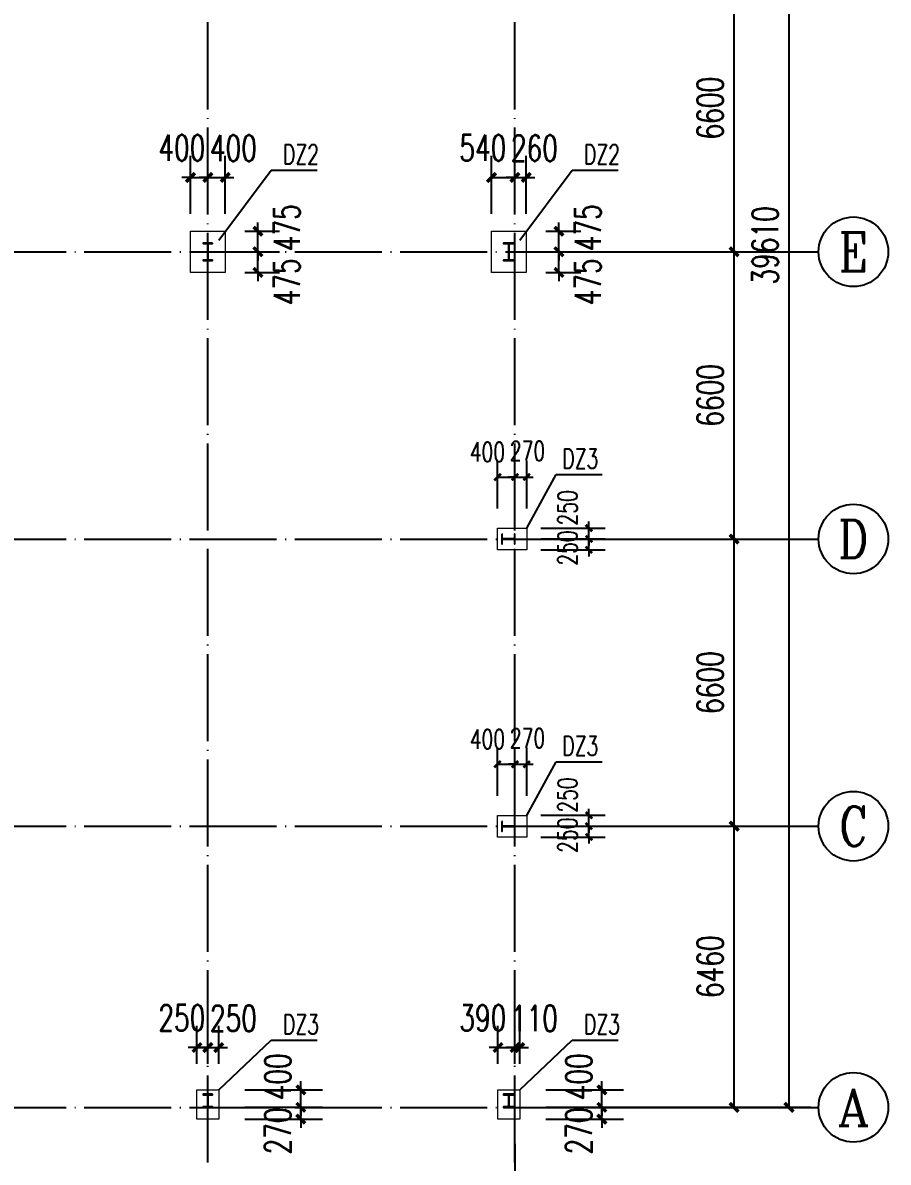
# Model space of a CAD drawing. Extents: x -89996 to 1006241, y -2176 to 440573.
# Drawn here: x 338436 to 358331, y 118822 to 145005 of the extents above; entities that cross this region are included whole.
import ezdxf
from ezdxf.enums import TextEntityAlignment as Align

# ---------------------------------------------------------------- set-up
doc = ezdxf.new("R2010")
doc.units = 0
doc.header["$LTSCALE"] = 1000
doc.header["$MEASUREMENT"] = 0
doc.linetypes.add('DOTE', pattern=[2.42, 2, -0.2, 0.02, -0.2])
for name, color, linetype in [('AXIS', 3, 'Continuous'), ('AXIS_TEXT', 7, 'Continuous'), ('DIM_LEAD', 3, 'Continuous'), ('DOTE', 1, 'DOTE'), ('GZ', 50, 'Continuous'), ('WALL', 9, 'Continuous'), ('YCX', 90, 'Continuous')]:
    doc.layers.add(name, color=color, linetype=linetype)
doc.layers.add('BASE_SING', color=7, linetype='Continuous', lineweight=0)
doc.styles.add('_TCH_AXIS', font='COMPLEX', dxfattribs={"bigfont": 'GBCBIG'})
doc.styles.add('_TCH_DIM_T3', font='SIMPLEX', dxfattribs={"width": 0.705882, "bigfont": 'GBCBIG'})
doc.styles.add('COMPLEX', font='COMPLEX')
doc.dimstyles.new('_TCH_ARCH&&200', dxfattribs={"dimtxt": 595, "dimasz": 200, "dimexe": 500, "dimexo": 600, "dimgap": 252.5, "dimtad": 1, "dimdec": 0, "dimzin": 0, "dimdsep": 46, "dimtxsty": '_TCH_DIM_T3', "dimblk": 'ARCHTICK', "dimcen": 0.09, "dimclrt": 7, "dimazin": 2, "dimtfac": 1, "dimtdec": 0, "dimtix": 1, "dimtmove": 2, "dimatfit": 3, "dimfxl": 0, "dimtolj": 1, "dimtzin": 0, "dimarcsym": 0})
doc.dimstyles.new('TCH-200-1', dxfattribs={"dimtxt": 595, "dimasz": 200, "dimexe": 500, "dimexo": 600, "dimgap": 252.5, "dimtad": 1, "dimdec": 0, "dimzin": 0, "dimdsep": 46, "dimtxsty": '_TCH_DIM_T3', "dimblk": 'ARCHTICK', "dimcen": 0.09, "dimclrd": 3, "dimclre": 3, "dimclrt": 7, "dimazin": 2, "dimtfac": 1, "dimtdec": 0, "dimtix": 1, "dimtmove": 2, "dimatfit": 3, "dimfxl": 0, "dimtolj": 1, "dimtzin": 0, "dimarcsym": 0})
doc.dimstyles.new('TCH_150_1', dxfattribs={"dimtxt": 446.25, "dimasz": 150, "dimexe": 375, "dimexo": 450, "dimgap": 189.375, "dimtad": 1, "dimdec": 0, "dimzin": 0, "dimdsep": 46, "dimtxsty": '_TCH_DIM_T3', "dimblk": 'ARCHTICK', "dimcen": 0.09, "dimclrd": 256, "dimclre": 256, "dimclrt": 7, "dimazin": 2, "dimtfac": 1, "dimtdec": 0, "dimtix": 1, "dimtmove": 2, "dimatfit": 3, "dimfxl": 0, "dimtolj": 1, "dimtzin": 0, "dimarcsym": 0})

# ---------------------------------------------------------------- blocks, each defined once
blk = doc.blocks.new('_AXISO')
blk.add_circle((0, 0), 0.5)
at = {"layer": 'AXIS_TEXT', "style": 'COMPLEX', "width": 1.041667}
blk.add_attdef('A', text='', height=0.56, dxfattribs=at).set_placement((-0.25, -0.28), (0.25, -0.28), align=Align.FIT)
blk = doc.blocks.new('_ArchTick')
at = {"color": 0, "linetype": 'ByBlock', "const_width": 0.4}
blk.add_lwpolyline([(-0.5, -0.5), (0.5, 0.5)], dxfattribs=at)
blk = doc.blocks.new('*D3039')
at = {"layer": 'AXIS', "color": 0, "lineweight": -2, "transparency": 16777216}
for p, q in [((91840, 7700), (95539, 7700)), ((95039, 1240), (95039, 7700)), ((91840, 1240), (95539, 1240))]:
    blk.add_line(p, q, dxfattribs=at)
at = {"layer": 'Defpoints', "color": 0, "transparency": 16777216}
for p in [(91240, 7700), (95039, 7700), (91240, 1240)]:
    blk.add_point(p, dxfattribs=at)
at = {"layer": 'AXIS', "color": 0, "lineweight": -2, "transparency": 16777216, "xscale": 200, "yscale": 200, "zscale": 200}
for p, rotation in [((95039, 7700), 90), ((95039, 1240), 270)]:
    blk.add_blockref('_ArchTick', p, dxfattribs=dict(at, rotation=rotation))
at = {"layer": 'AXIS', "color": 7, "transparency": 16777216, "insert": (94489, 4470), "char_height": 595, "attachment_point": 5, "rotation": 90, "style": '_TCH_DIM_T3'}
blk.add_mtext('\\A1;6460', dxfattribs=at)
blk = doc.blocks.new('*D3040')
at = {"layer": 'AXIS', "color": 0, "lineweight": -2, "transparency": 16777216}
for p, q in [((91840, 14300), (95539, 14300)), ((95039, 7700), (95039, 14300)), ((91840, 7700), (95539, 7700))]:
    blk.add_line(p, q, dxfattribs=at)
at = {"layer": 'Defpoints', "color": 0, "transparency": 16777216}
for p in [(91240, 14300), (95039, 14300), (91240, 7700)]:
    blk.add_point(p, dxfattribs=at)
at = {"layer": 'AXIS', "color": 0, "lineweight": -2, "transparency": 16777216, "xscale": 200, "yscale": 200, "zscale": 200}
for p, rotation in [((95039, 14300), 90), ((95039, 7700), 270)]:
    blk.add_blockref('_ArchTick', p, dxfattribs=dict(at, rotation=rotation))
at = {"layer": 'AXIS', "color": 7, "transparency": 16777216, "insert": (94489, 11000), "char_height": 595, "attachment_point": 5, "rotation": 90, "style": '_TCH_DIM_T3'}
blk.add_mtext('\\A1;6600', dxfattribs=at)
blk = doc.blocks.new('*D3041')
at = {"layer": 'AXIS', "color": 0, "lineweight": -2, "transparency": 16777216}
for p, q in [((91840, 20900), (95539, 20900)), ((95039, 14300), (95039, 20900)), ((91840, 14300), (95539, 14300))]:
    blk.add_line(p, q, dxfattribs=at)
at = {"layer": 'Defpoints', "color": 0, "transparency": 16777216}
for p in [(91240, 20900), (95039, 20900), (91240, 14300)]:
    blk.add_point(p, dxfattribs=at)
at = {"layer": 'AXIS', "color": 0, "lineweight": -2, "transparency": 16777216, "xscale": 200, "yscale": 200, "zscale": 200}
for p, rotation in [((95039, 20900), 90), ((95039, 14300), 270)]:
    blk.add_blockref('_ArchTick', p, dxfattribs=dict(at, rotation=rotation))
at = {"layer": 'AXIS', "color": 7, "transparency": 16777216, "insert": (94489, 17600), "char_height": 595, "attachment_point": 5, "rotation": 90, "style": '_TCH_DIM_T3'}
blk.add_mtext('\\A1;6600', dxfattribs=at)
blk = doc.blocks.new('*D3042')
at = {"layer": 'AXIS', "color": 0, "lineweight": -2, "transparency": 16777216}
for p, q in [((91840, 27500), (95539, 27500)), ((95039, 20900), (95039, 27500)), ((91840, 20900), (95539, 20900))]:
    blk.add_line(p, q, dxfattribs=at)
at = {"layer": 'Defpoints', "color": 0, "transparency": 16777216}
for p in [(91240, 27500), (95039, 27500), (91240, 20900)]:
    blk.add_point(p, dxfattribs=at)
at = {"layer": 'AXIS', "color": 0, "lineweight": -2, "transparency": 16777216, "xscale": 200, "yscale": 200, "zscale": 200}
for p, rotation in [((95039, 27500), 90), ((95039, 20900), 270)]:
    blk.add_blockref('_ArchTick', p, dxfattribs=dict(at, rotation=rotation))
at = {"layer": 'AXIS', "color": 7, "transparency": 16777216, "insert": (94489, 24200), "char_height": 595, "attachment_point": 5, "rotation": 90, "style": '_TCH_DIM_T3'}
blk.add_mtext('\\A1;6600', dxfattribs=at)
blk = doc.blocks.new('*D321')
at = {"layer": 'Defpoints', "color": 0, "transparency": 16777216}
for p in [(261230, 119843), (349750, 119843), (349750, 113934)]:
    blk.add_point(p, dxfattribs=at)
at = {"layer": 'WALL', "color": 3, "lineweight": -2, "transparency": 16777216}
for p, q in [((261230, 119243), (261230, 113434)), ((349750, 119243), (349750, 113434)), ((261230, 113934), (349750, 113934))]:
    blk.add_line(p, q, dxfattribs=at)
at = {"layer": 'WALL', "color": 3, "lineweight": -2, "transparency": 16777216, "xscale": 200, "yscale": 200, "zscale": 200, "rotation": 180}
blk.add_blockref('_ArchTick', (261230, 113934), dxfattribs=at)
at = {"layer": 'WALL', "color": 3, "lineweight": -2, "transparency": 16777216, "xscale": 200, "yscale": 200, "zscale": 200}
blk.add_blockref('_ArchTick', (349750, 113934), dxfattribs=at)
at = {"layer": 'WALL', "color": 7, "transparency": 16777216, "insert": (305490, 114484), "char_height": 595, "attachment_point": 5, "style": '_TCH_DIM_T3'}
blk.add_mtext('\\A1;88520', dxfattribs=at)
blk = doc.blocks.new('*D322')
at = {"layer": 'Defpoints', "color": 0, "transparency": 16777216}
for p in [(349889, 159693), (356051, 159693), (349990, 120083)]:
    blk.add_point(p, dxfattribs=at)
at = {"layer": 'WALL', "color": 3, "lineweight": -2, "transparency": 16777216}
for p, q in [((350489, 159693), (356551, 159693)), ((356051, 120083), (356051, 159693)), ((350590, 120083), (356551, 120083))]:
    blk.add_line(p, q, dxfattribs=at)
at = {"layer": 'WALL', "color": 3, "lineweight": -2, "transparency": 16777216, "xscale": 200, "yscale": 200, "zscale": 200}
for p, rotation in [((356051, 159693), 90), ((356051, 120083), 270)]:
    blk.add_blockref('_ArchTick', p, dxfattribs=dict(at, rotation=rotation))
at = {"layer": 'WALL', "color": 7, "transparency": 16777216, "insert": (355501, 139888), "char_height": 595, "attachment_point": 5, "rotation": 90, "style": '_TCH_DIM_T3'}
blk.add_mtext('\\A1;39610', dxfattribs=at)
blk = doc.blocks.new('*D2226')
at = {"layer": 'Defpoints', "color": 0, "transparency": 16777216}
for p in [(342690, 141451), (342290, 140017), (342690, 140017)]:
    blk.add_point(p, dxfattribs=at)
at = {"layer": 'WALL', "color": 3, "lineweight": -2, "transparency": 16777216}
for p, q in [((342290, 140617), (342290, 141951)), ((342690, 140617), (342690, 141951)), ((342290, 141451), (342090, 141451)), ((342290, 141451), (342690, 141451)), ((342690, 141451), (342890, 141451))]:
    blk.add_line(p, q, dxfattribs=at)
at = {"layer": 'WALL', "color": 3, "lineweight": -2, "transparency": 16777216, "xscale": 200, "yscale": 200, "zscale": 200}
blk.add_blockref('_ArchTick', (342290, 141451), dxfattribs=at)
at = {"layer": 'WALL', "color": 3, "lineweight": -2, "transparency": 16777216, "xscale": 200, "yscale": 200, "zscale": 200, "rotation": 180}
blk.add_blockref('_ArchTick', (342690, 141451), dxfattribs=at)
at = {"layer": 'WALL', "color": 7, "transparency": 16777216, "insert": (342092, 142131), "char_height": 595, "attachment_point": 5, "style": '_TCH_DIM_T3'}
blk.add_mtext('\\A1;400', dxfattribs=at)
blk = doc.blocks.new('*D2227')
at = {"layer": 'Defpoints', "color": 0, "transparency": 16777216}
for p in [(343090, 141451), (342690, 140017), (343090, 140017)]:
    blk.add_point(p, dxfattribs=at)
at = {"layer": 'WALL', "color": 3, "lineweight": -2, "transparency": 16777216}
for p, q in [((342690, 140617), (342690, 141951)), ((343090, 140617), (343090, 141951)), ((342690, 141451), (342490, 141451)), ((342690, 141451), (343090, 141451)), ((343090, 141451), (343290, 141451))]:
    blk.add_line(p, q, dxfattribs=at)
at = {"layer": 'WALL', "color": 3, "lineweight": -2, "transparency": 16777216, "xscale": 200, "yscale": 200, "zscale": 200}
blk.add_blockref('_ArchTick', (342690, 141451), dxfattribs=at)
at = {"layer": 'WALL', "color": 3, "lineweight": -2, "transparency": 16777216, "xscale": 200, "yscale": 200, "zscale": 200, "rotation": 180}
blk.add_blockref('_ArchTick', (343090, 141451), dxfattribs=at)
at = {"layer": 'WALL', "color": 7, "transparency": 16777216, "insert": (343278, 142122), "char_height": 595, "attachment_point": 5, "style": '_TCH_DIM_T3'}
blk.add_mtext('\\A1;400', dxfattribs=at)
blk = doc.blocks.new('*D2228')
at = {"layer": 'Defpoints', "color": 0, "transparency": 16777216}
for p in [(342941, 140217), (343841, 140217), (342941, 139743)]:
    blk.add_point(p, dxfattribs=at)
at = {"layer": 'WALL', "color": 3, "lineweight": -2, "transparency": 16777216}
for p, q in [((343841, 140217), (343841, 140417)), ((343541, 140217), (344341, 140217)), ((343841, 139743), (343841, 140217)), ((343541, 139743), (344341, 139743)), ((343841, 139743), (343841, 139543))]:
    blk.add_line(p, q, dxfattribs=at)
at = {"layer": 'WALL', "color": 3, "lineweight": -2, "transparency": 16777216, "xscale": 200, "yscale": 200, "zscale": 200}
for p, rotation in [((343841, 140217), 270), ((343841, 139743), 90)]:
    blk.add_blockref('_ArchTick', p, dxfattribs=dict(at, rotation=rotation))
at = {"layer": 'WALL', "color": 7, "transparency": 16777216, "insert": (344505, 140294), "char_height": 595, "attachment_point": 5, "rotation": 90, "style": '_TCH_DIM_T3'}
blk.add_mtext('\\A1;475', dxfattribs=at)
blk = doc.blocks.new('*D2229')
at = {"layer": 'Defpoints', "color": 0, "transparency": 16777216}
for p in [(342941, 139743), (343841, 139743), (342941, 139268)]:
    blk.add_point(p, dxfattribs=at)
at = {"layer": 'WALL', "color": 3, "lineweight": -2, "transparency": 16777216}
for p, q in [((343841, 139743), (343841, 139943)), ((343541, 139743), (344341, 139743)), ((343841, 139268), (343841, 139743)), ((343541, 139268), (344341, 139268)), ((343841, 139268), (343841, 139068))]:
    blk.add_line(p, q, dxfattribs=at)
at = {"layer": 'WALL', "color": 3, "lineweight": -2, "transparency": 16777216, "xscale": 200, "yscale": 200, "zscale": 200}
for p, rotation in [((343841, 139743), 270), ((343841, 139268), 90)]:
    blk.add_blockref('_ArchTick', p, dxfattribs=dict(at, rotation=rotation))
at = {"layer": 'WALL', "color": 7, "transparency": 16777216, "insert": (344505, 139052), "char_height": 595, "attachment_point": 5, "rotation": 90, "style": '_TCH_DIM_T3'}
blk.add_mtext('\\A1;475', dxfattribs=at)
blk = doc.blocks.new('*D2230')
at = {"layer": 'Defpoints', "color": 0, "transparency": 16777216}
for p in [(342690, 121457), (342440, 120482), (342690, 120483)]:
    blk.add_point(p, dxfattribs=at)
at = {"layer": 'WALL', "color": 3, "lineweight": -2, "transparency": 16777216}
for p, q in [((342440, 121082), (342440, 121957)), ((342690, 121083), (342690, 121957)), ((342440, 121457), (342240, 121457)), ((342440, 121457), (342690, 121457)), ((342690, 121457), (342890, 121457))]:
    blk.add_line(p, q, dxfattribs=at)
at = {"layer": 'WALL', "color": 3, "lineweight": -2, "transparency": 16777216, "xscale": 200, "yscale": 200, "zscale": 200}
blk.add_blockref('_ArchTick', (342440, 121457), dxfattribs=at)
at = {"layer": 'WALL', "color": 3, "lineweight": -2, "transparency": 16777216, "xscale": 200, "yscale": 200, "zscale": 200, "rotation": 180}
blk.add_blockref('_ArchTick', (342690, 121457), dxfattribs=at)
at = {"layer": 'WALL', "color": 7, "transparency": 16777216, "insert": (342092, 122137), "char_height": 595, "attachment_point": 5, "style": '_TCH_DIM_T3'}
blk.add_mtext('\\A1;250', dxfattribs=at)
blk = doc.blocks.new('*D2231')
at = {"layer": 'Defpoints', "color": 0, "transparency": 16777216}
for p in [(342940, 121457), (342690, 120483), (342940, 120482)]:
    blk.add_point(p, dxfattribs=at)
at = {"layer": 'WALL', "color": 3, "lineweight": -2, "transparency": 16777216}
for p, q in [((342690, 121083), (342690, 121957)), ((342940, 121082), (342940, 121957)), ((342690, 121457), (342490, 121457)), ((342690, 121457), (342940, 121457)), ((342940, 121457), (343140, 121457))]:
    blk.add_line(p, q, dxfattribs=at)
at = {"layer": 'WALL', "color": 3, "lineweight": -2, "transparency": 16777216, "xscale": 200, "yscale": 200, "zscale": 200}
blk.add_blockref('_ArchTick', (342690, 121457), dxfattribs=at)
at = {"layer": 'WALL', "color": 3, "lineweight": -2, "transparency": 16777216, "xscale": 200, "yscale": 200, "zscale": 200, "rotation": 180}
blk.add_blockref('_ArchTick', (342940, 121457), dxfattribs=at)
at = {"layer": 'WALL', "color": 7, "transparency": 16777216, "insert": (343278, 122127), "char_height": 595, "attachment_point": 5, "style": '_TCH_DIM_T3'}
blk.add_mtext('\\A1;250', dxfattribs=at)
blk = doc.blocks.new('*D2232')
at = {"layer": 'Defpoints', "color": 0, "transparency": 16777216}
for p in [(342940, 120483), (344828, 120483), (342940, 120083)]:
    blk.add_point(p, dxfattribs=at)
at = {"layer": 'WALL', "color": 3, "lineweight": -2, "transparency": 16777216}
for p, q in [((343540, 120483), (345328, 120483)), ((344828, 120483), (344828, 120683)), ((344828, 120083), (344828, 120483)), ((343540, 120083), (345328, 120083)), ((344828, 120083), (344828, 119883))]:
    blk.add_line(p, q, dxfattribs=at)
at = {"layer": 'WALL', "color": 3, "lineweight": -2, "transparency": 16777216, "xscale": 200, "yscale": 200, "zscale": 200}
for p, rotation in [((344828, 120483), 270), ((344828, 120083), 90)]:
    blk.add_blockref('_ArchTick', p, dxfattribs=dict(at, rotation=rotation))
at = {"layer": 'WALL', "color": 7, "transparency": 16777216, "insert": (344299, 120784), "char_height": 595, "attachment_point": 5, "rotation": 90, "style": '_TCH_DIM_T3'}
blk.add_mtext('\\A1;400', dxfattribs=at)
blk = doc.blocks.new('*D2233')
at = {"layer": 'Defpoints', "color": 0, "transparency": 16777216}
for p in [(342940, 120083), (344828, 120083), (342940, 119812)]:
    blk.add_point(p, dxfattribs=at)
at = {"layer": 'WALL', "color": 3, "lineweight": -2, "transparency": 16777216}
for p, q in [((344828, 120083), (344828, 120283)), ((343540, 120083), (345328, 120083)), ((344828, 119812), (344828, 120083)), ((343540, 119812), (345328, 119812)), ((344828, 119812), (344828, 119612))]:
    blk.add_line(p, q, dxfattribs=at)
at = {"layer": 'WALL', "color": 3, "lineweight": -2, "transparency": 16777216, "xscale": 200, "yscale": 200, "zscale": 200}
for p, rotation in [((344828, 120083), 270), ((344828, 119812), 90)]:
    blk.add_blockref('_ArchTick', p, dxfattribs=dict(at, rotation=rotation))
at = {"layer": 'WALL', "color": 7, "transparency": 16777216, "insert": (344299, 119541), "char_height": 595, "attachment_point": 5, "rotation": 90, "style": '_TCH_DIM_T3'}
blk.add_mtext('\\A1;270', dxfattribs=at)
blk = doc.blocks.new('*D2234')
at = {"layer": 'Defpoints', "color": 0, "transparency": 16777216}
for p in [(349750, 141451), (349210, 140017), (349750, 140017)]:
    blk.add_point(p, dxfattribs=at)
at = {"layer": 'WALL', "color": 3, "lineweight": -2, "transparency": 16777216}
for p, q in [((349210, 140617), (349210, 141951)), ((349750, 140617), (349750, 141951)), ((349210, 141451), (349750, 141451))]:
    blk.add_line(p, q, dxfattribs=at)
at = {"layer": 'WALL', "color": 3, "lineweight": -2, "transparency": 16777216, "xscale": 200, "yscale": 200, "zscale": 200, "rotation": 180}
blk.add_blockref('_ArchTick', (349210, 141451), dxfattribs=at)
at = {"layer": 'WALL', "color": 3, "lineweight": -2, "transparency": 16777216, "xscale": 200, "yscale": 200, "zscale": 200}
blk.add_blockref('_ArchTick', (349750, 141451), dxfattribs=at)
at = {"layer": 'WALL', "color": 7, "transparency": 16777216, "insert": (349012, 142131), "char_height": 595, "attachment_point": 5, "style": '_TCH_DIM_T3'}
blk.add_mtext('\\A1;540', dxfattribs=at)
blk = doc.blocks.new('*D2235')
at = {"layer": 'Defpoints', "color": 0, "transparency": 16777216}
for p in [(350010, 141451), (349750, 140017), (350010, 140017)]:
    blk.add_point(p, dxfattribs=at)
at = {"layer": 'WALL', "color": 3, "lineweight": -2, "transparency": 16777216}
for p, q in [((349750, 140617), (349750, 141951)), ((350010, 140617), (350010, 141951)), ((349750, 141451), (349550, 141451)), ((349750, 141451), (350010, 141451)), ((350010, 141451), (350210, 141451))]:
    blk.add_line(p, q, dxfattribs=at)
at = {"layer": 'WALL', "color": 3, "lineweight": -2, "transparency": 16777216, "xscale": 200, "yscale": 200, "zscale": 200}
blk.add_blockref('_ArchTick', (349750, 141451), dxfattribs=at)
at = {"layer": 'WALL', "color": 3, "lineweight": -2, "transparency": 16777216, "xscale": 200, "yscale": 200, "zscale": 200, "rotation": 180}
blk.add_blockref('_ArchTick', (350010, 141451), dxfattribs=at)
at = {"layer": 'WALL', "color": 7, "transparency": 16777216, "insert": (350198, 142122), "char_height": 595, "attachment_point": 5, "style": '_TCH_DIM_T3'}
blk.add_mtext('\\A1;260', dxfattribs=at)
blk = doc.blocks.new('*D2236')
at = {"layer": 'Defpoints', "color": 0, "transparency": 16777216}
for p in [(349861, 140217), (350761, 140217), (349861, 139743)]:
    blk.add_point(p, dxfattribs=at)
at = {"layer": 'WALL', "color": 3, "lineweight": -2, "transparency": 16777216}
for p, q in [((350761, 140217), (350761, 140417)), ((350461, 140217), (351261, 140217)), ((350761, 139743), (350761, 140217)), ((350461, 139743), (351261, 139743)), ((350761, 139743), (350761, 139543))]:
    blk.add_line(p, q, dxfattribs=at)
at = {"layer": 'WALL', "color": 3, "lineweight": -2, "transparency": 16777216, "xscale": 200, "yscale": 200, "zscale": 200}
for p, rotation in [((350761, 140217), 270), ((350761, 139743), 90)]:
    blk.add_blockref('_ArchTick', p, dxfattribs=dict(at, rotation=rotation))
at = {"layer": 'WALL', "color": 7, "transparency": 16777216, "insert": (351425, 140294), "char_height": 595, "attachment_point": 5, "rotation": 90, "style": '_TCH_DIM_T3'}
blk.add_mtext('\\A1;475', dxfattribs=at)
blk = doc.blocks.new('*D2237')
at = {"layer": 'Defpoints', "color": 0, "transparency": 16777216}
for p in [(349861, 139743), (350761, 139743), (349861, 139268)]:
    blk.add_point(p, dxfattribs=at)
at = {"layer": 'WALL', "color": 3, "lineweight": -2, "transparency": 16777216}
for p, q in [((350761, 139743), (350761, 139943)), ((350461, 139743), (351261, 139743)), ((350761, 139268), (350761, 139743)), ((350461, 139268), (351261, 139268)), ((350761, 139268), (350761, 139068))]:
    blk.add_line(p, q, dxfattribs=at)
at = {"layer": 'WALL', "color": 3, "lineweight": -2, "transparency": 16777216, "xscale": 200, "yscale": 200, "zscale": 200}
for p, rotation in [((350761, 139743), 270), ((350761, 139268), 90)]:
    blk.add_blockref('_ArchTick', p, dxfattribs=dict(at, rotation=rotation))
at = {"layer": 'WALL', "color": 7, "transparency": 16777216, "insert": (351425, 139052), "char_height": 595, "attachment_point": 5, "rotation": 90, "style": '_TCH_DIM_T3'}
blk.add_mtext('\\A1;475', dxfattribs=at)
blk = doc.blocks.new('*D2238')
at = {"layer": 'Defpoints', "color": 0, "transparency": 16777216}
for p in [(349750, 121457), (349360, 120482), (349750, 120483)]:
    blk.add_point(p, dxfattribs=at)
at = {"layer": 'WALL', "color": 3, "lineweight": -2, "transparency": 16777216}
for p, q in [((349360, 121082), (349360, 121957)), ((349750, 121083), (349750, 121957)), ((349360, 121457), (349160, 121457)), ((349360, 121457), (349750, 121457)), ((349750, 121457), (349950, 121457))]:
    blk.add_line(p, q, dxfattribs=at)
at = {"layer": 'WALL', "color": 3, "lineweight": -2, "transparency": 16777216, "xscale": 200, "yscale": 200, "zscale": 200}
blk.add_blockref('_ArchTick', (349360, 121457), dxfattribs=at)
at = {"layer": 'WALL', "color": 3, "lineweight": -2, "transparency": 16777216, "xscale": 200, "yscale": 200, "zscale": 200, "rotation": 180}
blk.add_blockref('_ArchTick', (349750, 121457), dxfattribs=at)
at = {"layer": 'WALL', "color": 7, "transparency": 16777216, "insert": (349012, 122137), "char_height": 595, "attachment_point": 5, "style": '_TCH_DIM_T3'}
blk.add_mtext('\\A1;390', dxfattribs=at)
blk = doc.blocks.new('*D2239')
at = {"layer": 'Defpoints', "color": 0, "transparency": 16777216}
for p in [(349860, 121457), (349750, 120483), (349860, 120482)]:
    blk.add_point(p, dxfattribs=at)
at = {"layer": 'WALL', "color": 3, "lineweight": -2, "transparency": 16777216}
for p, q in [((349750, 121083), (349750, 121957)), ((349860, 121082), (349860, 121957)), ((349750, 121457), (349550, 121457)), ((349750, 121457), (349860, 121457)), ((349860, 121457), (350060, 121457))]:
    blk.add_line(p, q, dxfattribs=at)
at = {"layer": 'WALL', "color": 3, "lineweight": -2, "transparency": 16777216, "xscale": 200, "yscale": 200, "zscale": 200}
blk.add_blockref('_ArchTick', (349750, 121457), dxfattribs=at)
at = {"layer": 'WALL', "color": 3, "lineweight": -2, "transparency": 16777216, "xscale": 200, "yscale": 200, "zscale": 200, "rotation": 180}
blk.add_blockref('_ArchTick', (349860, 121457), dxfattribs=at)
at = {"layer": 'WALL', "color": 7, "transparency": 16777216, "insert": (350198, 122127), "char_height": 595, "attachment_point": 5, "style": '_TCH_DIM_T3'}
blk.add_mtext('\\A1;110', dxfattribs=at)
blk = doc.blocks.new('*D2240')
at = {"layer": 'Defpoints', "color": 0, "transparency": 16777216}
for p in [(349860, 120483), (351748, 120483), (349860, 120083)]:
    blk.add_point(p, dxfattribs=at)
at = {"layer": 'WALL', "color": 3, "lineweight": -2, "transparency": 16777216}
for p, q in [((350460, 120483), (352248, 120483)), ((351748, 120483), (351748, 120683)), ((351748, 120083), (351748, 120483)), ((350460, 120083), (352248, 120083)), ((351748, 120083), (351748, 119883))]:
    blk.add_line(p, q, dxfattribs=at)
at = {"layer": 'WALL', "color": 3, "lineweight": -2, "transparency": 16777216, "xscale": 200, "yscale": 200, "zscale": 200}
for p, rotation in [((351748, 120483), 270), ((351748, 120083), 90)]:
    blk.add_blockref('_ArchTick', p, dxfattribs=dict(at, rotation=rotation))
at = {"layer": 'WALL', "color": 7, "transparency": 16777216, "insert": (351219, 120784), "char_height": 595, "attachment_point": 5, "rotation": 90, "style": '_TCH_DIM_T3'}
blk.add_mtext('\\A1;400', dxfattribs=at)
blk = doc.blocks.new('*D2241')
at = {"layer": 'Defpoints', "color": 0, "transparency": 16777216}
for p in [(349860, 120083), (351748, 120083), (349860, 119812)]:
    blk.add_point(p, dxfattribs=at)
at = {"layer": 'WALL', "color": 3, "lineweight": -2, "transparency": 16777216}
for p, q in [((351748, 120083), (351748, 120283)), ((350460, 120083), (352248, 120083)), ((351748, 119812), (351748, 120083)), ((350460, 119812), (352248, 119812)), ((351748, 119812), (351748, 119612))]:
    blk.add_line(p, q, dxfattribs=at)
at = {"layer": 'WALL', "color": 3, "lineweight": -2, "transparency": 16777216, "xscale": 200, "yscale": 200, "zscale": 200}
for p, rotation in [((351748, 120083), 270), ((351748, 119812), 90)]:
    blk.add_blockref('_ArchTick', p, dxfattribs=dict(at, rotation=rotation))
at = {"layer": 'WALL', "color": 7, "transparency": 16777216, "insert": (351219, 119541), "char_height": 595, "attachment_point": 5, "rotation": 90, "style": '_TCH_DIM_T3'}
blk.add_mtext('\\A1;270', dxfattribs=at)
blk = doc.blocks.new('*D2294')
at = {"layer": 'Defpoints', "color": 0, "transparency": 16777216}
for p in [(349750, 134567), (349350, 133393), (349750, 133393)]:
    blk.add_point(p, dxfattribs=at)
at = {"layer": 'DIM_LEAD', "lineweight": -2, "transparency": 16777216}
for p, q in [((349350, 133843), (349350, 134942)), ((349750, 133843), (349750, 134942)), ((349350, 134567), (349750, 134567))]:
    blk.add_line(p, q, dxfattribs=at)
at = {"layer": 'DIM_LEAD', "lineweight": -2, "transparency": 16777216, "xscale": 150, "yscale": 150, "zscale": 150, "rotation": 180}
blk.add_blockref('_ArchTick', (349350, 134567), dxfattribs=at)
at = {"layer": 'DIM_LEAD', "lineweight": -2, "transparency": 16777216, "xscale": 150, "yscale": 150, "zscale": 150}
blk.add_blockref('_ArchTick', (349750, 134567), dxfattribs=at)
at = {"layer": 'DIM_LEAD', "color": 7, "transparency": 16777216, "insert": (349117, 135143), "char_height": 446.2, "attachment_point": 5, "style": '_TCH_DIM_T3'}
blk.add_mtext('\\A1;400', dxfattribs=at)
blk = doc.blocks.new('*D2295')
at = {"layer": 'Defpoints', "color": 0, "transparency": 16777216}
for p in [(350020, 134567), (349750, 133393), (350020, 133393)]:
    blk.add_point(p, dxfattribs=at)
at = {"layer": 'DIM_LEAD', "lineweight": -2, "transparency": 16777216}
for p, q in [((349750, 133843), (349750, 134942)), ((350020, 133843), (350020, 134942)), ((349750, 134567), (349600, 134567)), ((349750, 134567), (350020, 134567)), ((350020, 134567), (350170, 134567))]:
    blk.add_line(p, q, dxfattribs=at)
at = {"layer": 'DIM_LEAD', "lineweight": -2, "transparency": 16777216, "xscale": 150, "yscale": 150, "zscale": 150}
blk.add_blockref('_ArchTick', (349750, 134567), dxfattribs=at)
at = {"layer": 'DIM_LEAD', "lineweight": -2, "transparency": 16777216, "xscale": 150, "yscale": 150, "zscale": 150, "rotation": 180}
blk.add_blockref('_ArchTick', (350020, 134567), dxfattribs=at)
at = {"layer": 'DIM_LEAD', "color": 7, "transparency": 16777216, "insert": (350038, 135167), "char_height": 446.2, "attachment_point": 5, "style": '_TCH_DIM_T3'}
blk.add_mtext('\\A1;270', dxfattribs=at)
blk = doc.blocks.new('*D2296')
at = {"layer": 'Defpoints', "color": 0, "transparency": 16777216}
for p in [(349892, 133393), (351451, 133393), (349905, 133143)]:
    blk.add_point(p, dxfattribs=at)
at = {"layer": 'DIM_LEAD', "lineweight": -2, "transparency": 16777216}
for p, q in [((351451, 133393), (351451, 133543)), ((350342, 133393), (351826, 133393)), ((351451, 133143), (351451, 133393)), ((350355, 133143), (351826, 133143)), ((351451, 133143), (351451, 132993))]:
    blk.add_line(p, q, dxfattribs=at)
at = {"layer": 'DIM_LEAD', "lineweight": -2, "transparency": 16777216, "xscale": 150, "yscale": 150, "zscale": 150}
for p, rotation in [((351451, 133393), 270), ((351451, 133143), 90)]:
    blk.add_blockref('_ArchTick', p, dxfattribs=dict(at, rotation=rotation))
at = {"layer": 'DIM_LEAD', "color": 7, "transparency": 16777216, "insert": (350957, 133859), "char_height": 446.2, "attachment_point": 5, "rotation": 90, "style": '_TCH_DIM_T3'}
blk.add_mtext('\\A1;250', dxfattribs=at)
blk = doc.blocks.new('*D2297')
at = {"layer": 'Defpoints', "color": 0, "transparency": 16777216}
for p in [(349905, 133143), (351451, 133143), (349896, 132893)]:
    blk.add_point(p, dxfattribs=at)
at = {"layer": 'DIM_LEAD', "lineweight": -2, "transparency": 16777216}
for p, q in [((351451, 133143), (351451, 133293)), ((350355, 133143), (351826, 133143)), ((351451, 132893), (351451, 133143)), ((350346, 132893), (351826, 132893)), ((351451, 132893), (351451, 132743))]:
    blk.add_line(p, q, dxfattribs=at)
at = {"layer": 'DIM_LEAD', "lineweight": -2, "transparency": 16777216, "xscale": 150, "yscale": 150, "zscale": 150}
for p, rotation in [((351451, 133143), 270), ((351451, 132893), 90)]:
    blk.add_blockref('_ArchTick', p, dxfattribs=dict(at, rotation=rotation))
at = {"layer": 'DIM_LEAD', "color": 7, "transparency": 16777216, "insert": (350957, 132936), "char_height": 446.2, "attachment_point": 5, "rotation": 90, "style": '_TCH_DIM_T3'}
blk.add_mtext('\\A1;250', dxfattribs=at)
blk = doc.blocks.new('*D2298')
at = {"layer": 'Defpoints', "color": 0, "transparency": 16777216}
for p in [(349750, 127967), (349350, 126793), (349750, 126793)]:
    blk.add_point(p, dxfattribs=at)
at = {"layer": 'DIM_LEAD', "lineweight": -2, "transparency": 16777216}
for p, q in [((349350, 127243), (349350, 128342)), ((349750, 127243), (349750, 128342)), ((349350, 127967), (349750, 127967))]:
    blk.add_line(p, q, dxfattribs=at)
at = {"layer": 'DIM_LEAD', "lineweight": -2, "transparency": 16777216, "xscale": 150, "yscale": 150, "zscale": 150, "rotation": 180}
blk.add_blockref('_ArchTick', (349350, 127967), dxfattribs=at)
at = {"layer": 'DIM_LEAD', "lineweight": -2, "transparency": 16777216, "xscale": 150, "yscale": 150, "zscale": 150}
blk.add_blockref('_ArchTick', (349750, 127967), dxfattribs=at)
at = {"layer": 'DIM_LEAD', "color": 7, "transparency": 16777216, "insert": (349117, 128543), "char_height": 446.2, "attachment_point": 5, "style": '_TCH_DIM_T3'}
blk.add_mtext('\\A1;400', dxfattribs=at)
blk = doc.blocks.new('*D2299')
at = {"layer": 'Defpoints', "color": 0, "transparency": 16777216}
for p in [(350020, 127967), (349750, 126793), (350020, 126793)]:
    blk.add_point(p, dxfattribs=at)
at = {"layer": 'DIM_LEAD', "lineweight": -2, "transparency": 16777216}
for p, q in [((349750, 127243), (349750, 128342)), ((350020, 127243), (350020, 128342)), ((349750, 127967), (349600, 127967)), ((349750, 127967), (350020, 127967)), ((350020, 127967), (350170, 127967))]:
    blk.add_line(p, q, dxfattribs=at)
at = {"layer": 'DIM_LEAD', "lineweight": -2, "transparency": 16777216, "xscale": 150, "yscale": 150, "zscale": 150}
blk.add_blockref('_ArchTick', (349750, 127967), dxfattribs=at)
at = {"layer": 'DIM_LEAD', "lineweight": -2, "transparency": 16777216, "xscale": 150, "yscale": 150, "zscale": 150, "rotation": 180}
blk.add_blockref('_ArchTick', (350020, 127967), dxfattribs=at)
at = {"layer": 'DIM_LEAD', "color": 7, "transparency": 16777216, "insert": (350038, 128567), "char_height": 446.2, "attachment_point": 5, "style": '_TCH_DIM_T3'}
blk.add_mtext('\\A1;270', dxfattribs=at)
blk = doc.blocks.new('*D2300')
at = {"layer": 'Defpoints', "color": 0, "transparency": 16777216}
for p in [(349892, 126793), (351451, 126793), (349905, 126543)]:
    blk.add_point(p, dxfattribs=at)
at = {"layer": 'DIM_LEAD', "lineweight": -2, "transparency": 16777216}
for p, q in [((350342, 126793), (351826, 126793)), ((351451, 126793), (351451, 126943)), ((351451, 126543), (351451, 126793)), ((350355, 126543), (351826, 126543)), ((351451, 126543), (351451, 126393))]:
    blk.add_line(p, q, dxfattribs=at)
at = {"layer": 'DIM_LEAD', "lineweight": -2, "transparency": 16777216, "xscale": 150, "yscale": 150, "zscale": 150}
for p, rotation in [((351451, 126793), 270), ((351451, 126543), 90)]:
    blk.add_blockref('_ArchTick', p, dxfattribs=dict(at, rotation=rotation))
at = {"layer": 'DIM_LEAD', "color": 7, "transparency": 16777216, "insert": (350957, 127259), "char_height": 446.2, "attachment_point": 5, "rotation": 90, "style": '_TCH_DIM_T3'}
blk.add_mtext('\\A1;250', dxfattribs=at)
blk = doc.blocks.new('*D2301')
at = {"layer": 'Defpoints', "color": 0, "transparency": 16777216}
for p in [(349905, 126543), (351451, 126543), (349896, 126293)]:
    blk.add_point(p, dxfattribs=at)
at = {"layer": 'DIM_LEAD', "lineweight": -2, "transparency": 16777216}
for p, q in [((350355, 126543), (351826, 126543)), ((351451, 126543), (351451, 126693)), ((351451, 126293), (351451, 126543)), ((350346, 126293), (351826, 126293)), ((351451, 126293), (351451, 126143))]:
    blk.add_line(p, q, dxfattribs=at)
at = {"layer": 'DIM_LEAD', "lineweight": -2, "transparency": 16777216, "xscale": 150, "yscale": 150, "zscale": 150}
for p, rotation in [((351451, 126543), 270), ((351451, 126293), 90)]:
    blk.add_blockref('_ArchTick', p, dxfattribs=dict(at, rotation=rotation))
at = {"layer": 'DIM_LEAD', "color": 7, "transparency": 16777216, "insert": (350957, 126336), "char_height": 446.2, "attachment_point": 5, "rotation": 90, "style": '_TCH_DIM_T3'}
blk.add_mtext('\\A1;250', dxfattribs=at)
blk = doc.blocks.new('A$C3A647AB8')
at = {"layer": 'AXIS'}
for p, q in [((91240, 20900), (96981.6, 20900)), ((91240, 14300), (96981.6, 14300)), ((91240, 7700), (96981.6, 7700)), ((91240, 1240), (96981.6, 1240))]:
    blk.add_line(p, q, dxfattribs=at)
at = {"layer": 'DOTE'}
for p, q in [((82940, -26.8), (82940, 41826.8)), ((90000, -26.8), (90000, 41826.8)), ((240, 20900), (91240, 20900)), ((240, 14300), (91240, 14300)), ((240, 7700), (91240, 7700)), ((240, 1240), (91240, 1240))]:
    blk.add_line(p, q, dxfattribs=at)
at = {"layer": 'GZ'}
for points in [[(83050, 21100.3), (82830, 21100.3), (82830, 21090.3), (82933.1, 21090.3), (82937, 21085.3), (82937, 20714.9), (82933.1, 20710.3), (82830, 20710.3), (82830, 20700.3), (83050, 20700.3), (83050, 20710.3), (82947, 20710.3), (82943, 20714.7), (82943, 21085.3), (82947, 21090.3), (83050, 21090.3), (83050, 21100.3)], [(89985, 21100.3), (89735, 21100.3), (89735, 21090.3), (89853.1, 21090.3), (89857, 21085.3), (89857, 20714.9), (89853.1, 20710.3), (89735, 20710.3), (89735, 20700.3), (89985, 20700.3), (89985, 20710.3), (89867, 20710.3), (89863, 20714.7), (89863, 21085.3), (89867, 21090.3), (89985, 21090.3), (89985, 21100.3)], [(89700, 14410), (89700, 14190), (89710, 14190), (89710, 14293.2), (89715, 14297), (89985.3, 14297), (89990, 14293.2), (89990, 14190), (90000, 14190), (90000, 14410), (89990, 14410), (89990, 14307), (89985.5, 14303), (89715, 14303), (89710, 14307), (89710, 14410), (89700, 14410)], [(89700, 7810), (89700, 7590), (89710, 7590), (89710, 7693.2), (89715, 7697), (89985.3, 7697), (89990, 7693.2), (89990, 7590), (90000, 7590), (90000, 7810), (89990, 7810), (89990, 7707), (89985.5, 7703), (89715, 7703), (89710, 7707), (89710, 7810), (89700, 7810)], [(83050, 1540), (82830, 1540), (82830, 1530), (82933.1, 1530), (82937, 1525), (82937, 1254.6), (82933.1, 1250), (82830, 1250), (82830, 1240), (83050, 1240), (83050, 1250), (82947, 1250), (82943, 1254.5), (82943, 1525), (82947, 1530), (83050, 1530), (83050, 1540)], [(89985, 1540), (89735, 1540), (89735, 1530), (89853.1, 1530), (89857, 1525), (89857, 1254.6), (89853.1, 1250), (89735, 1250), (89735, 1240), (89985, 1240), (89985, 1250), (89867, 1250), (89863, 1254.5), (89863, 1525), (89867, 1530), (89985, 1530), (89985, 1540)]]:
    blk.add_lwpolyline(points, close=True, dxfattribs=at)
at = {"layer": 'AXIS'}
ref = blk.add_blockref('_AXISO', (97781.6, 20900), dxfattribs=dict(at, xscale=1600, yscale=1600, zscale=1600))
ref.add_attrib('A', 'E', dxfattribs={"layer": 'AXIS_TEXT', "height": 890.9, "style": '_TCH_AXIS'}).set_placement((97442.2, 20454.6), (98121, 20454.6), align=Align.FIT)
ref = blk.add_blockref('_AXISO', (97781.6, 14300), dxfattribs=dict(at, xscale=1600, yscale=1600, zscale=1600))
ref.add_attrib('A', 'D', dxfattribs={"layer": 'AXIS_TEXT', "height": 870.5, "style": '_TCH_AXIS'}).set_placement((97429.3, 13864.7), (98134, 13864.7), align=Align.FIT)
ref = blk.add_blockref('_AXISO', (97781.6, 7700), dxfattribs=dict(at, xscale=1600, yscale=1600, zscale=1600))
ref.add_attrib('A', 'C', dxfattribs={"layer": 'AXIS_TEXT', "height": 911.4, "style": '_TCH_AXIS'}).set_placement((97456.1, 7244.3), (98107.1, 7244.3), align=Align.FIT)
ref = blk.add_blockref('_AXISO', (97781.6, 1240), dxfattribs=dict(at, xscale=1600, yscale=1600, zscale=1600))
ref.add_attrib('A', 'A', dxfattribs={"layer": 'AXIS_TEXT', "height": 850.4, "style": '_TCH_AXIS'}).set_placement((97417.2, 814.8), (98146.1, 814.8), align=Align.FIT)
for p1, p2, picture, middle in [((91240, 20900), (91240, 27500), '*D3042', (94488.6, 24200)), ((91240, 14300), (91240, 20900), '*D3041', (94488.6, 17600)), ((91240, 7700), (91240, 14300), '*D3040', (94488.6, 11000)), ((91240, 1240), (91240, 7700), '*D3039', (94488.6, 4470))]:
    dim = blk.add_aligned_dim(p1=p1, p2=p2, distance=-3798.6, dimstyle='_TCH_ARCH&&200', dxfattribs=at)
    dim.commit()
    dim.dimension.update_dxf_attribs({"geometry": picture, "text_midpoint": middle})

msp = doc.modelspace()

# ---------------------------------------------------------------- linework, layer by layer
at = {"layer": 'BASE_SING'}
for points in [[(343089.64, 139267.56), (342289.64, 139267.56), (342289.64, 140217.3), (343089.64, 140217.3)], [(350009.64, 139267.56), (349209.64, 139267.56), (349209.64, 140217.3), (350009.64, 140217.3)], [(350019.64, 133392.68), (350019.64, 132892.68), (349349.9, 132892.68), (349349.9, 133392.68)], [(350019.64, 126792.68), (350019.64, 126292.68), (349349.9, 126292.68), (349349.9, 126792.68)], [(342939.64, 119812.43), (342439.64, 119812.43), (342439.64, 120482.68), (342939.64, 120482.68)], [(349859.64, 119812.43), (349359.64, 119812.43), (349359.64, 120482.68), (349859.64, 120482.68)]]:
    msp.add_lwpolyline(points, close=True, dxfattribs=at)
at = {"layer": 'DIM_LEAD'}
for p, q in [((342940.61, 140011.17), (344147.08, 141617.02)), ((344147.08, 141617.02), (345202.07, 141617.02)), ((349860.61, 140011.17), (351067.08, 141617.02)), ((351067.08, 141617.02), (352122.07, 141617.02)), ((350019.64, 133392.68), (350700.05, 134624.65)), ((350700.05, 134624.65), (351755.04, 134624.65)), ((350019.64, 126792.68), (350700.05, 128024.65)), ((350700.05, 128024.65), (351755.04, 128024.65)), ((342939.64, 120482.17), (344147.08, 121622.74)), ((344147.08, 121622.74), (345202.07, 121622.74)), ((349859.64, 120482.17), (351067.08, 121622.74)), ((351067.08, 121622.74), (352122.07, 121622.74))]:
    msp.add_line(p, q, dxfattribs=at)

# ---------------------------------------------------------------- block references
at = {"layer": 'WALL'}
msp.add_blockref('A$C3A647AB8', (259749.65, 118842.68), dxfattribs=at)

# ---------------------------------------------------------------- texts
at = {"layer": 'YCX', "color": 6, "style": '_TCH_DIM_T3', "width": 0.705882}
for p in [(344415.34, 141757), (351335.34, 141757)]:
    msp.add_text('DZ2', height=450, dxfattribs=at).set_placement(p)
at = {"layer": 'YCX', "color": 2, "style": '_TCH_DIM_T3', "width": 0.705882}
for p in [(350837.09, 134764.63), (350837.09, 128164.63), (344415.34, 121762.73), (351335.34, 121762.73)]:
    msp.add_text('DZ3', height=450, dxfattribs=at).set_placement(p)

# ---------------------------------------------------------------- dimensions: what is measured, and where the dimension line sits
at = {"layer": 'DIM_LEAD'}
for base, p1, p2, picture, middle in [((349749.64, 134566.92), (349349.9, 133393.07), (349749.64, 133392.68), '*D2294', (349116.72, 135143.39)), ((350019.64, 134566.92), (349749.64, 133392.68), (350019.64, 133393.07), '*D2295', (350037.71, 135167.48)), ((349749.64, 127966.92), (349349.9, 126793.07), (349749.64, 126792.68), '*D2298', (349116.72, 128543.39)), ((350019.64, 127966.92), (349749.64, 126792.68), (350019.64, 126793.07), '*D2299', (350037.71, 128567.48))]:
    dim = msp.add_linear_dim(base=base, p1=p1, p2=p2, dimstyle='TCH_150_1', dxfattribs=at)
    dim.commit()
    dim.dimension.update_dxf_attribs({"geometry": picture, "text_midpoint": middle, "dimtype": 128})
for base, p1, p2, picture, middle in [((351451.15, 133392.68), (349904.63, 133142.68), (349891.72, 133392.68), '*D2296', (350957.17, 133858.65)), ((351451.15, 133142.68), (349895.83, 132892.68), (349904.63, 133142.68), '*D2297', (350957.17, 132935.57)), ((351451.15, 126792.68), (349904.63, 126542.68), (349891.72, 126792.68), '*D2300', (350957.17, 127258.65)), ((351451.15, 126542.68), (349895.83, 126292.68), (349904.63, 126542.68), '*D2301', (350957.17, 126335.57))]:
    dim = msp.add_linear_dim(base=base, p1=p1, p2=p2, angle=270, dimstyle='TCH_150_1', dxfattribs=at)
    dim.commit()
    dim.dimension.update_dxf_attribs({"geometry": picture, "text_midpoint": middle, "dimtype": 128})
at = {"layer": 'WALL'}
dim = msp.add_linear_dim(base=(356051.24, 159692.68), p1=(349989.64, 120082.68), p2=(349888.75, 159692.68), angle=90, dimstyle='TCH-200-1', dxfattribs=at)
dim.commit()
dim.dimension.update_dxf_attribs({"geometry": '*D322', "text_midpoint": (355501.24, 139887.68)})
for base, p1, p2, picture, middle in [((342689.64, 141451.36), (342289.64, 140017.04), (342689.64, 140017.04), '*D2226', (342092.34, 142131.36)), ((343089.64, 141451.36), (342689.64, 140017.04), (343089.64, 140017.04), '*D2227', (343278.45, 142121.59)), ((349749.64, 141451.36), (349209.64, 140017.04), (349749.64, 140017.04), '*D2234', (349012.34, 142131.36)), ((350009.64, 141451.36), (349749.64, 140017.04), (350009.64, 140017.04), '*D2235', (350198.45, 142121.59)), ((342689.64, 121457.08), (342439.64, 120482.17), (342689.64, 120482.68), '*D2230', (342092.34, 122137.09)), ((342939.64, 121457.08), (342689.64, 120482.68), (342939.64, 120482.17), '*D2231', (343278.45, 122127.31)), ((349749.64, 121457.08), (349359.64, 120482.17), (349749.64, 120482.68), '*D2238', (349012.34, 122137.09)), ((349859.64, 121457.08), (349749.64, 120482.68), (349859.64, 120482.17), '*D2239', (350198.45, 122127.31))]:
    dim = msp.add_linear_dim(base=base, p1=p1, p2=p2, dimstyle='TCH-200-1', dxfattribs=at)
    dim.commit()
    dim.dimension.update_dxf_attribs({"geometry": picture, "text_midpoint": middle, "dimtype": 128})
for base, p1, p2, picture, middle in [((343841.18, 140217.3), (342940.61, 139742.68), (342940.61, 140217.3), '*D2228', (344505.1, 140294.5)), ((350761.18, 140217.3), (349860.61, 139742.68), (349860.61, 140217.3), '*D2236', (351425.1, 140294.5)), ((343841.18, 139742.68), (342940.61, 139267.56), (342940.61, 139742.68), '*D2229', (344505.1, 139051.61)), ((350761.18, 139742.68), (349860.61, 139267.56), (349860.61, 139742.68), '*D2237', (351425.1, 139051.61)), ((344828.35, 120482.68), (342939.64, 120082.68), (342939.64, 120482.68), '*D2232', (344299.44, 120784.24)), ((351748.35, 120482.68), (349859.64, 120082.68), (349859.64, 120482.68), '*D2240', (351219.44, 120784.24)), ((344828.35, 120082.68), (342939.64, 119812.43), (342939.64, 120082.68), '*D2233', (344299.44, 119541.35)), ((351748.35, 120082.68), (349859.64, 119812.43), (349859.64, 120082.68), '*D2241', (351219.44, 119541.35))]:
    dim = msp.add_linear_dim(base=base, p1=p1, p2=p2, angle=270, dimstyle='TCH-200-1', dxfattribs=at)
    dim.commit()
    dim.dimension.update_dxf_attribs({"geometry": picture, "text_midpoint": middle, "dimtype": 128})
dim = msp.add_linear_dim(base=(349749.64, 113934.14), p1=(261229.64, 119842.68), p2=(349749.64, 119842.68), dimstyle='TCH-200-1', dxfattribs=at)
dim.commit()
dim.dimension.update_dxf_attribs({"geometry": '*D321', "text_midpoint": (305489.64, 114484.14)})

doc.saveas('drawing.dxf')
